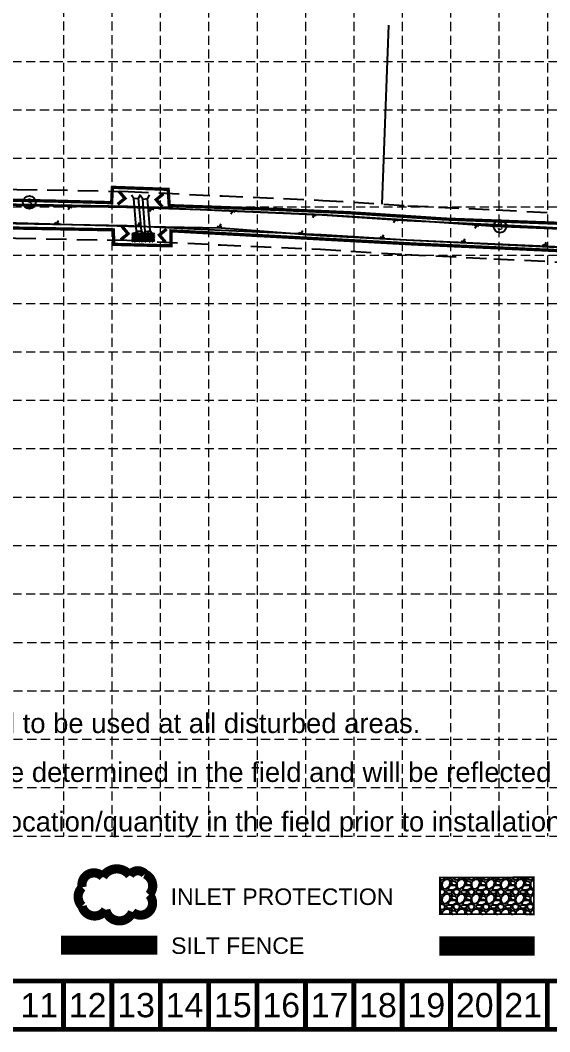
# Model space of a CAD drawing. Header units: feet. Extents: x 3367 to 7175, y 7285 to 9667.
# Drawn here: x 4030 to 4680, y 7285 to 8526 of the extents above; entities that cross this region are included whole.
import ezdxf
from ezdxf.enums import TextEntityAlignment as Align

# ---------------------------------------------------------------- set-up
doc = ezdxf.new("R2010")
doc.units = ezdxf.units.FT
doc.header["$MEASUREMENT"] = 0
for name, pattern in [('ACAD_ISO02W100', [15, 12, -3]), ('DASHED2', [0.375, 0.25, -0.125]), ('HIDDEN', [0.375, 0.25, -0.125])]:
    doc.linetypes.add(name, pattern=pattern)
for name, color, linetype in [('ADJ', 11, 'Continuous'), ('BASE', 7, 'Continuous'), ('EX-DRIVE', 8, 'Continuous'), ('EX-EOA', 7, 'Continuous'), ('EX-ROW', 8, 'Continuous'), ('EX-SS-MH', 8, 'Continuous'), ('GRID', 254, 'HIDDEN'), ('LEGEND', 7, 'Continuous'), ('LIMITS OF DISTURBANCE', 1, 'HIDDEN'), ('PRO-PAV', 6, 'Continuous'), ('SILT FENCE', 200, 'Continuous')]:
    doc.layers.add(name, color=color, linetype=linetype)
doc.styles.add("L200'", font='ARIAL.TTF', dxfattribs={"height": 0.001968503937008})
doc.styles.add('SIMPLEX', font='simplex.shx', dxfattribs={"height": 4})
doc.styles.get("Standard").update_dxf_attribs({"font": 'ARIAL.TTF'})

# ---------------------------------------------------------------- blocks, each defined once
blk = doc.blocks.new('A1')
at = {"layer": 'EX-EOA', "color": 8}
for p, q in [((-1.798913186947175, 0.06254075333708897), (-0.3307214988549276, 2.412947774899294)), ((0, 0), (2.936383376185404, 4.700814043126229)), ((1.798913186947175, -0.06254075333708897), (3.267104875039422, 2.287866268226935))]:
    blk.add_line(p, q, dxfattribs=at)
blk = doc.blocks.new('a2')
at = {"layer": 'EX-EOA', "color": 8}
for p, q in [((-1.79798654942897, 0.08511385361089197), (-3.295562378656086, -2.246680870566706)), ((0, 0), (-2.995151658456507, -4.663589448357015)), ((1.797986549428515, -0.08511385360725399), (0.3004107202009436, -2.416908577786671))]:
    blk.add_line(p, q, dxfattribs=at)

msp = doc.modelspace()

# ---------------------------------------------------------------- hatches: boundary and pattern name
at = {"layer": 'LEGEND', "linetype": 'ACAD_ISO02W100'}
h = msp.add_hatch(dxfattribs=at)
h.set_pattern_fill('GRAVEL', color=4, scale=4.344116831996215, style=0)
h.set_pattern_definition([(228.0128, (3857.744589188767, 8035.171651066159), (-34.75292697625822, -39.09705731606454), [0.5844401021094425, -57.8596743676388]), (184.9697, (3857.353618673887, 8034.737239382946), (52.12940655187004, 4.344079068619227), [1.002917564769302, -99.28880850334306]), (132.5103999999999, (3856.354471802528, 8034.650357046315), (43.44112799937632, -47.78532283226822), [0.7071700908470001, -70.00992587618964]), (267.2737, (3854.66026623805, 8033.564327838303), (4.344099532537875, 86.88233792132347), [0.9132984345252203, -90.41652764152948]), (292.8337, (3854.61682506973, 8032.652063303583), (-21.72062719035728, 52.129386396298), [0.8955614055001804, -88.66070077978915]), (357.2737, (3854.964354416289, 8031.82668110551), (-86.8823379213235, 4.344099532537876), [0.9132984345252204, -90.4165276415295]), (37.69419999999999, (3855.876618951008, 8031.783239937187), (-56.47355072617347, -43.44112663885849), [1.207790458683075, -119.5711598390541]), (72.2553, (3856.832324654047, 8032.521739798631), (30.40886457842323, 95.5705539319794), [1.140278538997023, -112.8876144577568]), (121.4296, (3857.179854000608, 8033.607769006627), (-34.75297042619387, 56.47349725389461), [0.9163914457096022, -90.72285303993775]), (175.2364, (3856.702001149087, 8034.389710036393), (47.78528926288121, -4.344080048887473), [1.046202344883304, -51.26389317869769]), (222.3974, (3855.659413109408, 8034.476592373038), (-52.12943391787555, -47.7852507553026), [1.352966499091557, -133.9437833247513]), (138.8141, (3858.960941901727, 8033.520886669996), (-30.40883062524181, 26.06468932082432), [0.4617839633580298, -45.7168078577024]), (171.4692, (3858.613412555166, 8033.824974848226), (56.47351136498732, -8.68826802612942), [0.878541155752411, -86.97578293709645]), (225, (3857.744589188767, 8033.955298353195), (-4.82293852854389e-16, -4.344118176278616), [0.6143493464977368, -5.529157150830128]), (203.1986, (3857.440501010527, 8034.476592373038), (21.72058298996738, 8.688239421097785), [0.3308392496911678, -32.75296842827115]), (291.8014, (3857.136412832288, 8034.34626886807), (-4.344116443200576, 13.03235168197932), [0.4678744151564882, -22.92591150442041]), (30.9638, (3857.310177505567, 8033.911857184871), (13.03234190457665, 8.688244452783525), [0.7599120133042586, -24.57042471645749]), (161.5651, (3857.961795030366, 8034.302827699747), (8.688235551915032, -4.3441098954091), [0.5494916821960336, -13.1878134050553]), (16.38950000000001, (3854.61682506973, 8034.34626886807), (43.44117787012055, 13.03231882658618), [0.769777502629729, -76.20816824560062]), (70.3462, (3855.355324931169, 8034.563474709669), (-17.37644668201246, -47.78529442928127), [0.645800752361389, -63.93413981615571]), (293.1986, (3857.961795030366, 8035.171651066159), (-8.688239421097789, 21.72058298996738), [0.6616741552655037, -32.4221335226968]), (343.6105, (3858.222442040287, 8034.563474709669), (-43.44117787012055, 13.03231882658619), [0.7697775026297222, -76.20816824559974]), (339.444, (3854.61682506973, 8031.652916432234), (-21.72059217288886, 8.688216271980043), [0.7423226842515129, -36.37382890479146]), (294.7751, (3855.311883762849, 8031.392269422311), (-21.72055022914954, 47.78530001682725), [0.621981959771547, -61.57630524383683]), (66.80140000000002, (3858.005236198687, 8030.827534234144), (8.688239421097794, 21.72058298996738), [0.6616741552655037, -32.4221335226968]), (17.35400000000001, (3858.265883208607, 8031.435710590635), (-56.47352758714334, -17.37644344515616), [0.7282086486643573, -72.09246073251393]), (69.444, (3855.876618951008, 8030.827534234144), (-8.688216271980059, -21.72059217288885), [0.3711613421257569, -36.74499024691723]), (101.3098999999995, (3857.744589188767, 8030.827534234144), (-4.344106545829589, 17.376470595764), [0.2215065172634862, -21.92922774730492]), (165.9638, (3857.701148020447, 8031.044740075744), (13.03235286783186, -4.344108392946502), [0.8955614055001795, -17.01568842508757]), (186.009, (3856.832324654047, 8031.261945917343), (43.44116723786888, 4.344113867057594), [0.8299435207528773, -82.16429126338038]), (303.6901, (3857.310177505567, 8033.520886669996), (-4.344122629251363, 8.688231742898678), [0.626517217744158, -15.03641756997663]), (353.1572, (3857.657706852127, 8032.999592650151), (73.8499833875003, -8.688268407912002), [1.093822553595655, -108.288246008946]), (60.94540000000001, (3858.743736060126, 8032.869269145183), (-17.37646744614171, -30.40881949458915), [0.4472528925550023, -44.2781666864502]), (90, (3858.960941901727, 8033.260239660074), (-4.344116831996215, 4.344116831996213), [0.2606470099197727, -4.083469822076441]), (120.2564, (3856.745442317407, 8031.392269422311), (17.37644511565837, -30.40882849249338), [0.6035020867682421, -59.74689773119658]), (48.01280000000001, (3856.441354139169, 8031.913563442155), (34.75292697625822, 39.09705731606454), [1.168880204218885, -57.27523426552936]), (0, (3857.223295168928, 8032.782386808552), (4.344116831996215, 4.344116831996213), [1.129470376319016, -3.214646455677198]), (325.3048, (3858.352765545247, 8032.782386808552), (-43.44114338033322, 30.40885522505769), [0.6868656887742494, -67.99965105924872]), (254.0546, (3858.917500733407, 8032.391416293677), (-4.344116351086759, -17.37646787817659), [0.632512098972313, -30.99313629081165]), (207.646, (3858.743736060126, 8031.783239937187), (-82.53820159382639, -43.44120182687019), [1.029838056777183, -101.9541370414975]), (175.4261, (3857.831471525407, 8031.305387085666), (-56.47352124132393, 4.344094247632571), [1.089500157347808, -107.8603982862787])])
h.paths.add_polyline_path([(4166.842664069718, 8254.560463138947), (4194.488066069327, 8254.511338564429), (4194.488066069327, 8265.371630644404), (4166.842664069718, 8265.329945256444)])
h = msp.add_hatch(dxfattribs=at)
h.set_pattern_fill('GRAVEL', color=4, scale=18.10048680000069, style=0)
h.set_pattern_definition([(228.0128, (3257.163606698996, 6515.106953537469), (-144.8038624012076, -162.9044054837505), [2.435167092124892, -241.0819765320476]), (184.9697, (3255.534562886993, 6513.29690485741), (217.2058606329894, 18.10032945259658), [4.17882318654256, -413.7033687643057]), (132.5103999999999, (3251.371450922996, 6512.93489512145), (181.004699997566, -199.1055118012987), [2.946542045198514, -291.7080244843888]), (267.2737, (3244.312261070997, 6508.409773421397), (18.10041471892427, 362.0097413391771), [3.805410143858546, -376.7355318400489]), (292.8337, (3244.131256202997, 6504.608671193396), (-90.50261329323766, 217.2057766514392), [3.731505856254145, -369.4195865827908]), (357.2737, (3245.579295146993, 6501.169578701418), (-362.0097413391771, 18.10041471892428), [3.805410143858546, -376.7355318400489]), (37.69419999999998, (3249.380397374995, 6500.988573833405), (-235.3064613592701, -181.0046943287417), [5.032460244517391, -498.2131659965121]), (72.2553, (3253.362504470993, 6504.065656589422), (126.703602410212, 398.2106413836098), [4.751160579158586, -470.3650602410811]), (121.4296, (3254.810543414996, 6508.59077828941), (-144.8040434426061, 235.3062385581082), [3.818297690460148, -378.011887666751]), (175.2364, (3252.819489866993, 6511.84886591344), (199.1053719288528, -18.1003335370476), [4.359176437017732, -213.5995549114347]), (222.3974, (3248.475373034993, 6512.210875649464), (-217.2059746580123, -199.1052114806086), [5.637360412886615, -558.0990971869714]), (138.8141, (3262.231743002998, 6508.22876855345), (-126.7034609386228, 108.6028721702001), [1.924099847326874, -190.4866994072665]), (171.4692, (3260.783704058996, 6509.495802629407), (235.3062973543278, -36.20111677557218), [3.660588148971709, -362.3990955715649]), (225, (3257.163606698996, 6510.038817233445), (-2.009557720228449e-15, -18.10049240117736), [2.559788943742898, -23.03815479514649]), (203.1986, (3255.896572622994, 6512.210875649464), (90.5024291249464, 36.20099758794037), [1.378496873714453, -136.4707017845872]), (291.8014, (3254.629538546996, 6511.667861045427), (-18.10048518001886, 54.30146534162989), [1.949476729820474, -95.52463126850526]), (30.9638, (3255.353558018993, 6509.857812365432), (54.30142460245209, 36.20101855329762), [3.166300055437291, -102.3767696519993]), (161.5651, (3258.068631038995, 6511.486856177415), (36.20098146634555, -18.10045789755438), [2.289548675818889, -54.94922252111373]), (16.38950000000001, (3244.131256202997, 6511.667861045427), (181.0049077923336, 54.30132844415847), [3.207406260960121, -317.534034356958]), (70.3462, (3247.208338958996, 6512.572885385424), (-72.40186117511777, -199.1053934555198), [2.690836468174902, -266.3922492342245]), (293.1986, (3258.068631038995, 6515.106953537469), (-36.20099758794038, 90.50242912494639), [2.756975646942106, -135.0922230113596]), (343.6105, (3259.154660246997, 6512.572885385424), (-181.0049077923336, 54.30132844415851), [3.207406260960094, -317.5340343569545]), (339.444, (3244.131256202997, 6500.445559229433), (-90.50246738711922, 36.20090113328311), [3.093011184384117, -151.557620436769]), (294.7751, (3247.027334090995, 6499.359530021423), (-90.50229262153873, 199.1054167369613), [2.59159149905047, -256.5679385162202]), (66.80140000000002, (3258.249635906996, 6497.006466737391), (36.2009975879404, 90.50242912494639), [2.756975646942106, -135.0922230113596]), (17.354, (3259.335665114997, 6499.540534889436), (-235.3063649466446, -72.4018476882165), [3.034202702770915, -300.3852530524146]), (69.444, (3249.380397374995, 6497.006466737391), (-36.20090113328317, -90.5024673871192), [1.54650559219206, -153.1041260289611]), (101.3098999999995, (3257.163606698996, 6497.006466737391), (-18.10044394097308, 72.40196081574919), [0.9229438219320321, -91.3717822805203]), (165.9638, (3256.982601830995, 6497.911491077389), (54.30147028268215, -18.10045163729356), [3.731505856254142, -70.8987017712627]), (186.009, (3253.362504470993, 6498.816515417386), (181.004863491285, 18.10047444608977), [3.458098003140134, -342.3512135977296]), (303.6901, (3255.353558018993, 6508.22876855345), (-18.10051095523048, 36.20096559544409), [2.6104884072697, -62.6517398749596]), (353.1572, (3256.801596962995, 6506.05671013743), (307.7082641148644, -36.20111836633294), [4.557593973319374, -451.2010250376855]), (60.94540000000001, (3261.326718662996, 6505.513695533393), (-72.40194769232296, -126.7034145609034), [1.863553718980872, -184.4923611937103]), (90, (3262.231743002998, 6507.14273934544), (-18.10048680000069, 18.10048680000069), [1.086029208000041, -17.01445759200065]), (120.2564, (3253.000494734993, 6499.359530021423), (72.40185464864241, -126.703452052171), [2.514592028203296, -248.9454072135455]), (48.01279999999999, (3251.733460658997, 6501.531588437443), (144.8038624012076, 162.9044054837505), [4.870334184249785, -238.6468094399227]), (0, (3254.991548282996, 6505.151685797433), (18.10048680000069, 18.10048680000069), [4.70612656800018, -13.39436023200051]), (325.3048, (3259.697674850998, 6505.151685797433), (-181.0047640848863, 126.7035634378556), [2.861940369895309, -283.3318794137941]), (254.0546, (3262.050738134998, 6503.52264198545), (-18.10048479621129, -72.40194949246835), [2.635467079053702, -129.1380678784994]), (207.646, (3261.326718662996, 6500.988573833405), (-343.9091733079227, -181.0050076121238), [4.290991903242166, -424.8089043399594]), (175.4261, (3257.525616434996, 6498.997520285398), (-235.3063385057304, 18.10039269848551), [4.539583988953333, -449.4183261932366])])
h.paths.add_polyline_path([(4545.072252037462, 7429.227003841579), (4660.261427035939, 7429.022318114421), (4660.261427035939, 7474.273535114358), (4545.072252037462, 7474.099845997865)])

# ---------------------------------------------------------------- linework, layer by layer
at = {"layer": 'ADJ', "color": 7}
msp.add_line((4481.808155543936, 8520.23079899326), (4473.738577089824, 8300.8027627488), dxfattribs=at)
at = {"layer": 'BASE', "const_width": 5.940000000000225}
for points in [[(3370.089398579349, 7287.740192107319), (7171.689398579493, 7287.740192107319), (7171.689398579493, 9663.740192107409), (3370.089398579349, 9663.740192107409)], [(3429.359656699937, 7347.124636830805), (7112.455346680825, 7347.021628724266), (7112.378581418374, 9604.368609852492), (3430.108134398214, 9604.436990884251)]]:
    msp.add_lwpolyline(points, close=True, dxfattribs=at)
for points in [[(4082.889398579376, 7287.740192107319), (4082.889398579376, 7347.140192107321)], [(4142.289398579378, 7287.740192107319), (4142.289398579378, 7347.140192107321)], [(4201.68939857938, 7287.740192107319), (4201.68939857938, 7347.140192107321)], [(4261.089398579383, 7287.740192107319), (4261.089398579383, 7347.140192107321)], [(4320.489398579385, 7287.740192107319), (4320.489398579385, 7347.140192107321)], [(4379.889398579387, 7287.740192107319), (4379.889398579387, 7347.140192107321)], [(4439.28939857939, 7287.740192107319), (4439.28939857939, 7347.140192107321)], [(4498.689398579392, 7287.740192107319), (4498.689398579392, 7347.140192107321)], [(4558.089398579394, 7287.740192107319), (4558.089398579394, 7347.140192107321)], [(4617.489398579396, 7287.740192107319), (4617.489398579396, 7347.140192107321)], [(4676.889398579398, 7287.740192107319), (4676.889398579398, 7347.140192107321)]]:
    msp.add_lwpolyline(points, dxfattribs=at)
at = {"layer": 'EX-DRIVE', "color": 253}
for points in [[(3597.39727842994, 8310.01963894735), (3641.881651332265, 8307.670065072232), (3783.310351332265, 8305.552365072232), (3897.715151332265, 8302.748765072232), (4024.715751332265, 8299.484465072232), (4160.382551332265, 8296.832565072233), (4277.080151332265, 8293.380265072232), (4400.258351332265, 8288.161265072233), (4504.598651332265, 8281.482865072232), (4612.669251332265, 8273.840065072232), (4712.924351332265, 8269.701565072233)], [(3597.39727842994, 8289.369411264894), (3640.550751332265, 8287.076865072233), (3783.949051332265, 8283.623965072233), (3895.666251332265, 8281.682965072232), (4025.053151332265, 8277.605165072233), (4162.863151332265, 8273.506865072233), (4276.500751332265, 8271.648165072233), (4398.099551332265, 8262.113265072232), (4504.064751332266, 8256.964265072233), (4612.506151332265, 8251.776665072233), (4713.955051332265, 8247.625265072233), (4812.850451332266, 8243.509865072232), (4947.714951332266, 8237.041665072233), (5045.169751332265, 8232.453565072232), (5202.532451332265, 8225.759365072232), (5305.730851332266, 8221.161265072233), (5472.592051332265, 8210.514265072232), (5563.583751332266, 8205.986365072233), (5667.430151332264, 8200.438865072232), (5779.391151332266, 8193.403065072232)]]:
    msp.add_lwpolyline(points, dxfattribs=at)
at = {"layer": 'EX-DRIVE', "color": 5}
for points in [[(4169.090035959318, 8307.50631658389), (4166.232191403123, 8311.609086927525)], [(4169.090035959317, 8307.506316583886), (4175.068466705213, 8308.014613560581)], [(4172.482235959317, 8267.608316583885), (4169.090035959317, 8307.506316583886)], [(4177.192647770598, 8312.540964718133), (4175.068466705213, 8308.014613560583)], [(4178.460666705213, 8268.11661356058), (4175.068466705213, 8308.014613560581)], [(4180.07772827295, 8306.939902181895), (4177.219883716754, 8311.042672525531)], [(4180.077728272949, 8306.939902181892), (4186.056159018844, 8307.448199158587)], [(4183.324628272949, 8267.227102181896), (4180.077728274644, 8306.939902182035)], [(4188.18034008423, 8311.97455031614), (4186.056159018844, 8307.448199158589)], [(4189.303059018845, 8267.735399158591), (4186.057774391583, 8307.428827962569)], [(4172.482235959317, 8267.608316583883), (4170.358054893931, 8263.081965426332)], [(4172.482235959316, 8267.608316583885), (4178.460666705212, 8268.11661356058)], [(4181.318511261406, 8264.01384321694), (4178.460666705212, 8268.11661356058)], [(4183.324628272947, 8267.227102181894), (4181.200447207561, 8262.700751024344)], [(4183.324628272946, 8267.227102181896), (4189.303059018842, 8267.735399158591)], [(4192.160903575036, 8263.632628814952), (4189.303059018842, 8267.735399158591)]]:
    msp.add_lwpolyline(points, dxfattribs=at)
at = {"layer": 'EX-ROW', "linetype": 'DASHED2', "ltscale": 100}
for points in [[(3597.397278429941, 8329.533262930649), (3642.471051340062, 8327.611338607869), (3784.602400419116, 8323.290000506217), (3897.983600479409, 8322.304051819021), (4025.456611970408, 8318.771977615463), (4162.452817311818, 8316.336008420598), (4278.194890601814, 8310.708526818444), (4401.458153375315, 8305.369703660666), (4505.697097977199, 8298.783506786775), (4614.238697681245, 8293.68024917055), (4715.062796238289, 8288.43592023245), (4814.63726123971, 8284.749113845755), (4948.999955126932, 8277.977181181086), (5047.877056645024, 8274.102087324014), (5203.407244994636, 8266.954923855756), (5309.081046044406, 8262.357890137902), (5474.581152502462, 8251.229444015209), (5566.09852554206, 8247.11649438454), (5670.822678244074, 8241.019198442405), (5782.723691572175, 8233.479952273588)], [(3597.39727842994, 8269.478743824147), (3640.281251324467, 8267.650191536595), (3783.429702245414, 8263.29792963825), (3896.89170218512, 8262.311278325444), (4024.092290694121, 8258.786752529002), (4160.462085352712, 8256.361921723868), (4275.439812062717, 8250.77160332602), (4398.267949289216, 8245.4516264838), (4502.396204687332, 8238.87242335769), (4611.271404983285, 8233.753480973915), (4712.394306426241, 8228.493609912015), (4812.017041424822, 8224.80501629871), (4946.314947537599, 8218.036348963378), (5045.325046019509, 8214.156042820452), (5200.726257669898, 8207.01480628871), (5305.764056620124, 8202.445440006564), (5471.22115016207, 8191.319886129257), (5563.007777122473, 8187.194835759925), (5667.062224420453, 8181.136531702061), (5779.249811092353, 8173.577977870875)]]:
    msp.add_lwpolyline(points, dxfattribs=at)
at = {"layer": 'EX-SS-MH', "color": 7}
for centre in [(4040.948251332265, 8302.925465072232), (4618.742351332266, 8273.519265072233)]:
    msp.add_circle(centre, 7.922824290267863, dxfattribs=at)
at = {"layer": 'GRID', "color": 252, "linetype": 'HIDDEN', "lineweight": 0, "ltscale": 45}
for p, q in [((4082.690799764707, 9604.90413568226), (4082.690799764707, 7525.077843513585)), ((4142.090799764709, 9604.90413568226), (4142.090799764709, 7525.077843513585)), ((4201.68939857938, 9604.340192107407), (4201.68939857938, 7525.077843513585)), ((4261.089398579383, 9604.340192107407), (4261.089398579383, 7525.077843513585)), ((4320.489398579385, 9604.340192107407), (4320.489398579385, 7525.077843513585)), ((4379.889398579387, 9604.340192107407), (4379.889398579387, 7525.077843513585)), ((4439.28939857939, 9604.340192107407), (4439.289398579389, 7525.077843513585)), ((4498.689398579392, 9604.340192107407), (4498.689398579391, 7525.077843513585)), ((4558.089398579394, 9604.340192107407), (4558.089398579394, 7525.077843513585)), ((4617.489398579396, 9604.340192107407), (4617.489398579396, 7525.077843513585)), ((4676.889398579398, 9604.340192107407), (4676.889398579398, 7525.077843513585)), ((3429.489398579351, 8475.740192107363), (7112.289398579491, 8475.740192107363)), ((3429.489398579351, 8416.340192107362), (7112.289398579491, 8416.340192107362)), ((3429.489398579351, 8356.940192107359), (7112.289398579491, 8356.940192107359)), ((3429.489398579351, 8297.540192107357), (7112.289398579491, 8297.540192107357)), ((3429.489398579351, 8238.140192107354), (7112.289398579491, 8238.140192107354)), ((3429.489398579351, 8178.740192107352), (7112.289398579491, 8178.740192107352)), ((3429.489398579351, 8119.34019210735), (7112.289398579491, 8119.34019210735)), ((3429.489398579351, 8059.940192107348), (7112.289398579491, 8059.940192107348)), ((3429.489398579351, 8000.540192107345), (7112.289398579491, 8000.540192107345)), ((3429.489398579351, 7941.140192107343), (7112.289398579491, 7941.140192107343)), ((3429.489398579351, 7881.740192107341), (7112.289398579491, 7881.740192107341)), ((3429.489398579351, 7822.340192107339), (7112.289398579491, 7822.340192107339)), ((3430.821208628741, 7762.677843513595), (7113.621208628882, 7762.677843513595)), ((3430.821208628741, 7703.277843513592), (7113.621208628882, 7703.277843513592)), ((3430.821208628741, 7643.87784351359), (7113.621208628882, 7643.87784351359)), ((3430.821208628741, 7584.477843513588), (7113.621208628882, 7584.477843513588)), ((3430.821208628741, 7525.077843513585), (7113.621208628882, 7525.077843513585))]:
    msp.add_line(p, q, dxfattribs=at)
at = {"layer": 'LEGEND', "color": 4}
for points, const_width in [([(4166.842664069718, 8254.560463138947), (4194.488066069327, 8254.511338564429), (4194.488066069327, 8265.371630644404), (4166.842664069718, 8265.329945256444)], 0.5430146039995268), ([(4545.072252037462, 7429.227003841579), (4660.261427035939, 7429.022318114421), (4660.261427035939, 7474.273535114358), (4545.072252037462, 7474.099845997865)], 2.262560850000086)]:
    msp.add_lwpolyline(points, close=True, dxfattribs=dict(at, const_width=const_width))
at = {"layer": 'LEGEND', "color": 170, "ltscale": 100, "const_width": 11.26340050611643}
msp.add_lwpolyline([(4131.230025887701, 7474.895180626765, 0.5205670505517462), (4131.230025887701, 7474.895180626765, 0.7651954600696135), (4105.752013776823, 7462.069259830761, 0.4178788784126488), (4105.59418752182, 7438.992413027933, 0.6649002420699669), (4134.709646009856, 7434.547778581078, 0.744833174426672), (4167.547903737847, 7431.79070199883, 0.9756416855879776), (4188.004581509417, 7452.922212134409, 0.5205670505517462), (4182.91083544608, 7478.379096776371, 0.5205670505517462), (4164.233759090263, 7476.681969116336, 0.5402640007904789), (4131.230025887701, 7474.895180626765)], format="xyb", close=True, dxfattribs=at)
at = {"layer": 'LEGEND', "color": 200, "const_width": 23.52240000000089}
msp.add_lwpolyline([(4079.913564060441, 7391.031653619193), (4197.94405816071, 7391.031653619193)], dxfattribs=at)
at = {"layer": 'LEGEND', "color": 84, "const_width": 23.52240000000089}
msp.add_lwpolyline([(4544.476940758017, 7389.962260338402), (4661.414293957665, 7389.964142031701)], dxfattribs=at)
at = {"layer": 'LIMITS OF DISTURBANCE', "ltscale": 100, "const_width": 4}
for points in [[(3597.640318738475, 8316.762155036566), (3597.640318738475, 8316.762155036566), (3597.640318738475, 8316.762155036566), (3645.055685595155, 8314.382272287374), (3709.135901505211, 8312.399067103532), (3815.511653024983, 8309.613351813237), (3942.030117363418, 8307.176689950087), (4072.220651458712, 8304.42508322282), (4141.973830542487, 8302.52694397328), (4142.915270506292, 8321.349459969271), (4211.390778592857, 8318.827663680731), (4212.662767202444, 8298.906710406944), (4342.084896966753, 8294.293607163512), (4433.65789013774, 8290.179918121063), (4551.53635339512, 8282.36129486379), (4726.824567820335, 8275.84717574502), (5061.384979267375, 8260.810984209635), (5383.485023419064, 8243.935966709014), (5588.412155893468, 8231.885575769404), (5737.397706777392, 8222.0455521302)], [(5730.207961893193, 8188.94599984504), (5279.810346346971, 8217.714906143658), (5017.690155705863, 8228.5575251948), (4513.392598863113, 8251.732284701175), (4214.782713569719, 8267.965654836375), (4214.994728995665, 8249.528195750729), (4144.600410274401, 8251.338849047439), (4144.079085858841, 8269.16267362365), (3736.820667240598, 8276.527315103256), (3597.580619019744, 8282.309858054883), (3597.580619019744, 8282.309858054883)]]:
    msp.add_lwpolyline(points, dxfattribs=at)
at = {"layer": 'PRO-PAV', "color": 7}
for points in [[(3597.39727842994, 8311.516907198698), (3641.814111335384, 8309.622994486486), (3784.250590967005, 8305.292379245826), (3897.656030991122, 8304.306219770948), (4025.047315587522, 8300.776410089526), (4161.855597724087, 8298.343782411579), (4277.368367040085, 8292.727449770717), (4400.501092149485, 8287.394280507608), (4504.706829990238, 8280.81018175805), (4613.348509871857, 8275.70221871156), (4714.262249294676, 8270.453227136319), (4813.851195295243, 8266.76588458164), (4948.194452850132, 8259.994931515774), (5047.111453457366, 8256.118273972945), (5202.602948797212, 8248.972888585642), (5308.08594921712, 8244.384155098502), (5473.573151800345, 8233.256576649423), (5565.171301016182, 8229.139996797156), (5669.694542096991, 8223.054398420301), (5781.681527428229, 8215.509359952774)], [(3597.39727842994, 8287.495099556098), (3640.938191329146, 8285.638535657978), (3783.781511697524, 8281.29555089864), (3897.219271673408, 8280.309110373517), (4024.501587077008, 8276.78232005494), (4161.059304940444, 8274.354147732887), (4276.266335624446, 8268.752680373747), (4399.225010515045, 8263.427049636859), (4503.386472674293, 8256.845748386415), (4612.161592792673, 8251.731511432905), (4713.194853369855, 8246.476303008147), (4812.803107369289, 8242.788245562824), (4947.120449814398, 8236.01859862869), (5046.090649207164, 8232.139856171521), (5201.53055386732, 8224.996841558823), (5306.759153447409, 8220.419175045965), (5472.229150864188, 8209.292753495043), (5563.935001648349, 8205.171333347309), (5668.190360567538, 8199.101331724165), (5780.2919752363, 8191.54857019169)]]:
    msp.add_lwpolyline(points, dxfattribs=at)
at = {"layer": 'SILT FENCE', "const_width": 4}
for points in [[(4149.38002608432, 8300.408942970065), (4158.336228330569, 8307.777569573922), (4150.777908830853, 8316.645626010923)], [(4205.616056787009, 8313.488383150903), (4196.659854540761, 8306.119756547047), (4204.218174040477, 8297.251700110046)], [(4153.264839763702, 8257.064710608302), (4162.221042009951, 8264.433337212158), (4154.662722510235, 8273.301393649159)], [(4209.500870466391, 8270.14415078914), (4200.544668220143, 8262.775524185283), (4208.102987719859, 8253.907467748282)]]:
    msp.add_lwpolyline(points, dxfattribs=at)

# ---------------------------------------------------------------- block references
at = {"layer": 'EX-DRIVE'}
for name, p, rotation in [('a2', (4091.730425767227, 8298.174518827947), 358.8801731142885), ('a2', (4191.70360867836, 8295.90598486599), 358.305496031913), ('a2', (4291.653182578461, 8292.762812876357), 357.5738569758515), ('a2', (4391.563544477823, 8288.529659779846), 357.5738569758515), ('a2', (4491.369304452342, 8282.329621984018), 356.3377249189868), ('A1', (4073.640082360925, 8276.160249467888), 358.2965959888925), ('A1', (4173.599200866934, 8273.331262144417), 359.0629318998688), ('A1', (4273.585826988645, 8271.695842688421), 359.0629318998688), ('a2', (4591.12612488935, 8275.36360437689), 355.9547524350808), ('A1', (4373.288340727147, 8264.058781080603), 355.5164527314478), ('A1', (4473.123662467085, 8258.467736651268), 357.2181045561698), ('A1', (4573.008313986817, 8253.66615544227), 357.261182852858), ('A1', (4672.912590043611, 8249.304767499501), 357.656701401247)]:
    msp.add_blockref(name, p, dxfattribs=dict(at, rotation=rotation))

# ---------------------------------------------------------------- texts
at = {"layer": 'BASE', "color": 7, "style": "L200'"}
for s, p in [('Stabilization practices are expected to be used at all disturbed areas.', (3494.068191675934, 7651.477672978718)), ('Location of concrete washout will be determined in the field and will be reflected on this Site Map.', (3494.101947025298, 7591.408309055097)), ('BMPs are not to scale. Verify size/location/quantity in the field prior to installation.', (3493.317292451666, 7530.747782172331))]:
    msp.add_text(s, height=24.08933228581475, dxfattribs=at).set_placement(p)
at = {"layer": 'BASE'}
for s, p in [('11', (4053.189398579375, 7317.440192107319)), ('12', (4112.589398579377, 7317.440192107319)), ('13', (4171.98939857938, 7317.440192107319)), ('14', (4231.389398579382, 7317.440192107319)), ('15', (4290.789398579383, 7317.440192107319)), ('16', (4350.189398579386, 7317.440192107319)), ('17', (4409.589398579388, 7317.440192107319)), ('18', (4468.989398579391, 7317.440192107319)), ('19', (4528.389398579393, 7317.440192107319)), ('20', (4587.789398579395, 7317.440192107319)), ('21', (4647.189398579398, 7317.440192107319))]:
    msp.add_text(s, height=29.70000000000113, dxfattribs=at).set_placement(p, align=Align.MIDDLE_CENTER)
at = {"layer": 'EX-SS-MH', "color": 7, "style": 'SIMPLEX'}
for p in [(4040.948251332265, 8302.925465072232), (4618.742351332266, 8273.519265072233)]:
    msp.add_text('S', height=8, dxfattribs=at).set_placement(p, align=Align.MIDDLE)
at = {"layer": 'LEGEND', "style": "L200'"}
for s, p in [('INLET PROTECTION', (4214.379787551553, 7440.430372333564)), ('SILT FENCE', (4215.012251967947, 7380.346912561908))]:
    msp.add_text(s, height=20.25486011827315, dxfattribs=at).set_placement(p)

doc.saveas('drawing.dxf')
